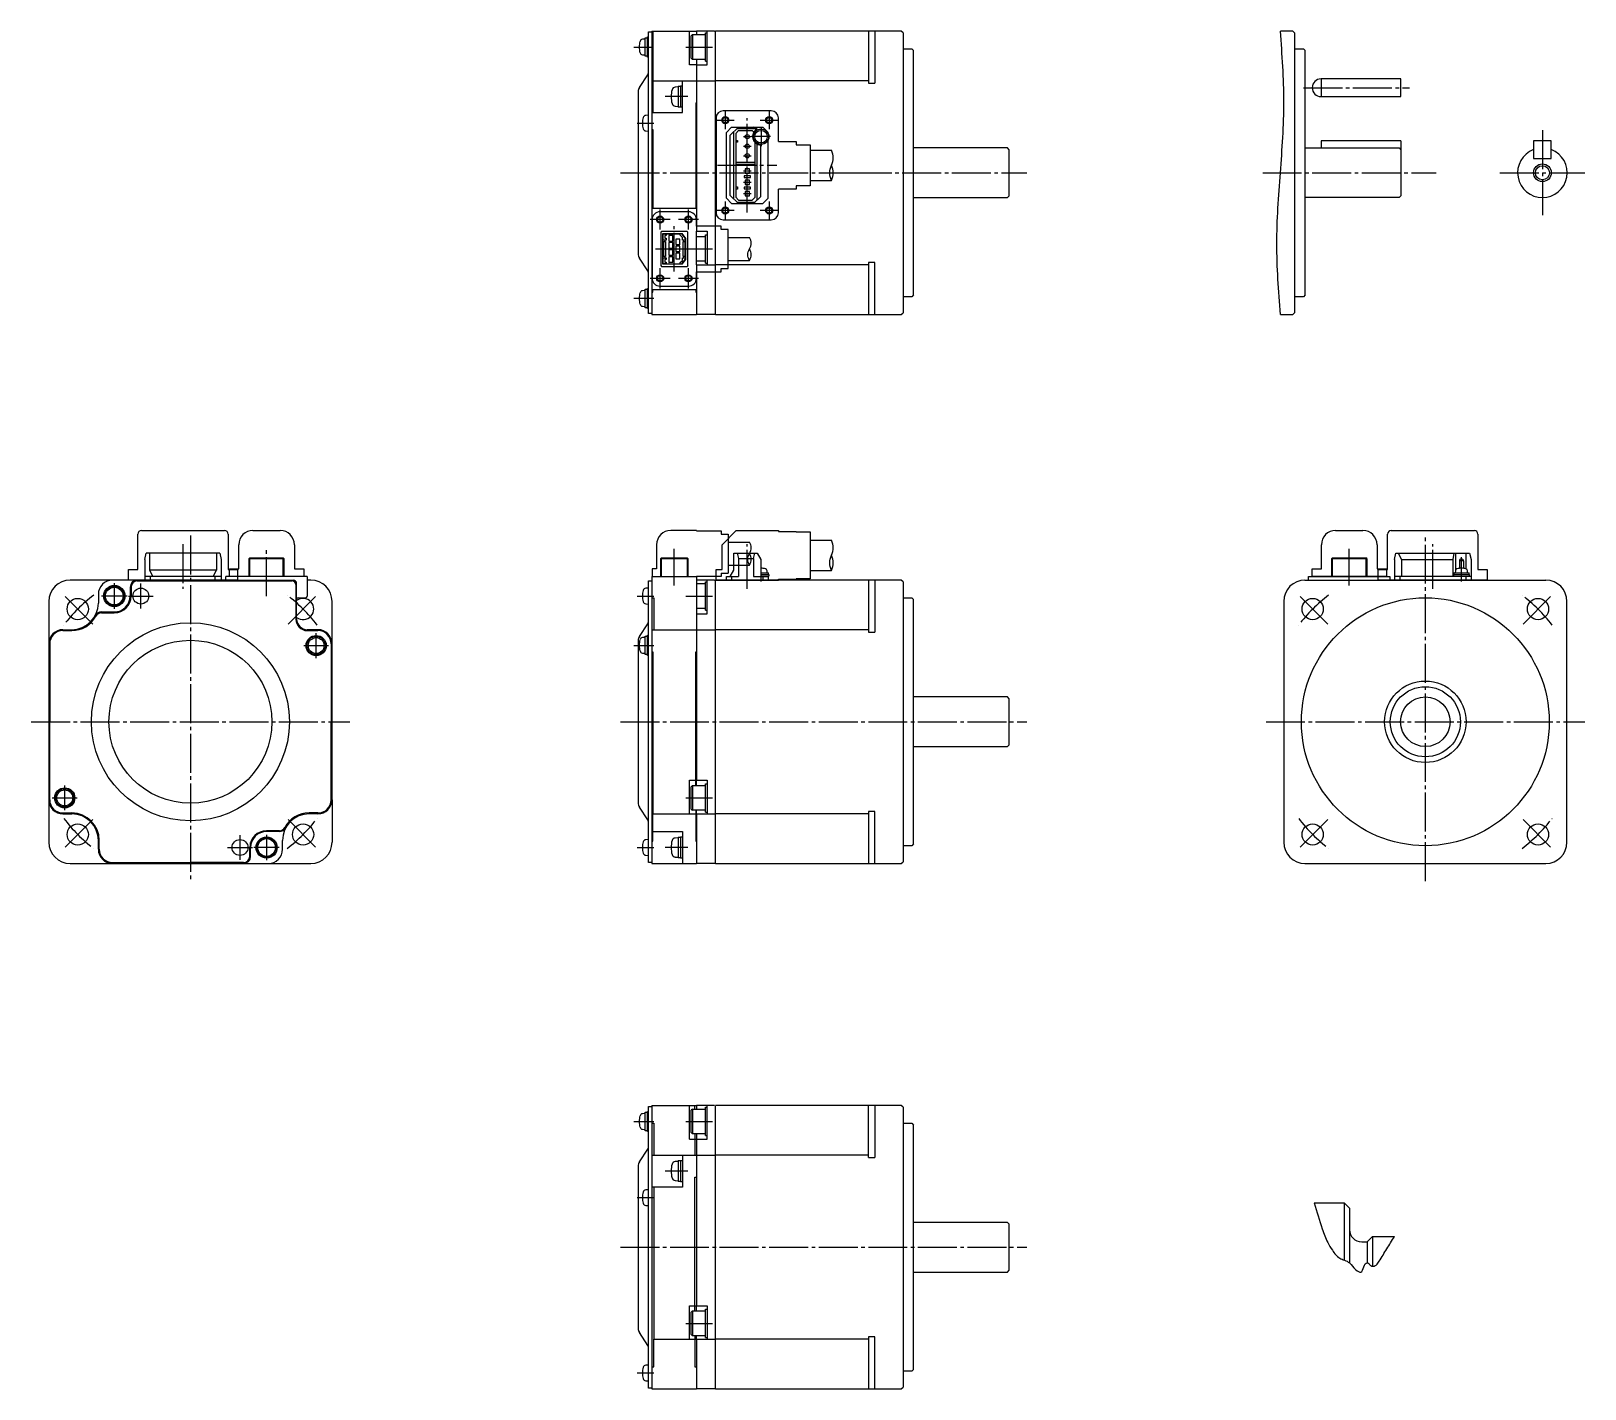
# Model space of a CAD drawing. Header units: millimetres. Extents: x -217 to 222, y -208 to 175.
import ezdxf

# ---------------------------------------------------------------- set-up
doc = ezdxf.new("R2010")
doc.units = ezdxf.units.MM
doc.linetypes.add('DASH_CENTER', pattern=[14, 11, -1, 1, -1])

msp = doc.modelspace()

# ---------------------------------------------------------------- linework, layer by layer
at = {"color": 7, "linetype": 'Continuous'}
for p, q in [((-43.3, 172.75), (-44.08, 172.68)), ((-43.3, 173.1), (-42.7, 173.1)), ((-43.3, 167.9), (-43.3, 173.1)), ((-42.7, 173.35), (-42.4, 173.35)), ((-42.7, 167.65), (-42.7, 173.35)), ((-42.4, 135), (-42.4, 174.75)), ((-42.4, 174.75), (-41.4, 174.75)), ((-41.4, 175), (-28.8, 175)), ((-41.4, 175), (-41.4, 95)), ((-41.2, 175), (-41.2, 161)), ((-30.8, 165.5), (-30.8, 175)), ((-29.95, 174), (-30.3, 173.65)), ((-30.3, 167.35), (-30.3, 173.65)), ((-29.95, 174), (-29.95, 167)), ((-29.95, 174), (-26.3, 174)), ((-23.7, 175), (-28.8, 175)), ((-28.8, 175), (-28.8, 174)), ((-26.3, 174.5), (-25.8, 174.5)), ((-26.3, 166.5), (-26.3, 174.5)), ((-25.8, 165.5), (-25.8, 175)), ((-23.7, 175), (-23.6, 174.9)), ((-23.6, 174.9), (-23.5, 175)), ((-23.6, 174.9), (-23.6, 95.1)), ((29, 175), (-23.5, 175)), ((19.7, 175), (19.7, 160.32)), ((21.5, 175), (21.5, 160.32)), ((29.5, 174.5), (29, 175)), ((29.5, 174.5), (29.5, 95.5)), ((139.56, 175), (136.06, 175)), ((140.06, 174.5), (139.56, 175)), ((140.06, 174.5), (140.06, 95.5)), ((-44.08, 168.32), (-43.3, 168.25)), ((-42.7, 167.9), (-43.3, 167.9)), ((-42.4, 167.65), (-42.7, 167.65)), ((-30.3, 167.35), (-29.95, 167)), ((-26.3, 167), (-29.95, 167)), ((-28.8, 167), (-28.8, 118.5)), ((29.8, 170), (32, 170)), ((32, 170), (32.5, 169.5)), ((32.5, 135), (32.5, 169.5)), ((140.36, 170), (142.56, 170)), ((142.56, 170), (143.06, 169.5)), ((143.06, 135), (143.06, 169.5)), ((-44.93, 159.09), (-42.57, 162.65)), ((-28.8, 165.5), (-30.8, 165.5)), ((-28.8, 165.5), (-25.8, 165.5)), ((-26.3, 166.5), (-25.8, 166.5)), ((-41.2, 161), (-28.8, 161)), ((-41.2, 161), (-41.2, 152)), ((-34, 159.25), (-34.85, 159.18)), ((-34, 159.45), (-33.3, 159.45)), ((-34, 159.45), (-34, 153.55)), ((-33.3, 159.5), (-33.3, 153.5)), ((-33.3, 159.5), (-32.8, 159.5)), ((-32.8, 152), (-32.8, 161)), ((-28.8, 161), (-23.6, 161)), ((19.7, 161), (-23.6, 161)), ((19.7, 160.32), (21.5, 160.32)), ((147.56, 161.5), (147.56, 156.5)), ((170.06, 161.5), (147.56, 161.5)), ((170.06, 156.5), (170.06, 161.5)), ((-45.3, 157.88), (-45.3, 135)), ((-34.85, 153.82), (-34, 153.75)), ((-29, 154.75), (-29, 135)), ((-29, 154.75), (-28.8, 154.75)), ((147.56, 156.5), (170.06, 156.5)), ((-42.4, 151.25), (-43.18, 151.18)), ((-41.4, 152), (-32.8, 152)), ((-33.3, 153.55), (-34, 153.55)), ((-32.8, 153.5), (-33.3, 153.5)), ((-43.18, 146.82), (-42.4, 146.75)), ((-41.4, 147.25), (-41.2, 147.25)), ((-41.2, 147.25), (-41.2, 125)), ((-18.9, 147.9), (-20.4, 146.4)), ((-20.4, 127.8), (-20.4, 146.4)), ((-19.3, 145.6), (-17, 147.9)), ((-19.3, 128.6), (-19.3, 145.6)), ((-18.9, 147.9), (-10.1, 147.9)), ((-18.3, 127.6), (-18.3, 146.6)), ((-16.95, 146.9), (-17.75, 146.1)), ((-17.75, 146.1), (-17.75, 128.1)), ((-17.4, 147.5), (-12.3, 147.5)), ((-16.95, 146.9), (-13.1, 146.9)), ((-13.1, 146.9), (-12.65, 146.45)), ((-11.97, 147.17), (-12.7, 147.9)), ((-11.8, 147.28), (-11.8, 147.9)), ((-8.6, 146.4), (-10.1, 147.9)), ((-8.6, 146.12), (-8.6, 146.4)), ((-17.75, 144.1), (-17.25, 144.1)), ((-17.25, 143.6), (-17.75, 143.6)), ((-17.25, 144.1), (-17.25, 143.6)), ((-12.3, 128.1), (-12.3, 143.51)), ((-11.7, 127.3), (-11.7, 143.07)), ((-10.7, 128.3), (-10.7, 142.8)), ((-8.6, 127.8), (-8.6, 144.28)), ((59, 142), (32.5, 142)), ((59.5, 141.5), (59, 142)), ((59.5, 128.5), (59.5, 141.5)), ((143.06, 142), (169.56, 142)), ((170.06, 144), (147.56, 144)), ((147.56, 144), (147.56, 142)), ((169.56, 142), (170.06, 141.5)), ((170.06, 144), (170.06, 128.5)), ((212.56, 144), (207.56, 144)), ((207.56, 144), (207.56, 139)), ((212.56, 139), (212.56, 144)), ((-17.75, 138), (-12.3, 138)), ((-12.3, 137.3), (-17.75, 137.3)), ((-13.9, 136.1), (-15.1, 136.1)), ((-15.1, 136.1), (-15.1, 134.9)), ((-13.9, 134.9), (-13.9, 136.1)), ((207.56, 139), (212.56, 139)), ((-45.3, 135), (-45.3, 112.12)), ((-42.4, 95.25), (-42.4, 135)), ((-29, 135), (-29, 125)), ((-13.6, 134.1), (-15.4, 134.1)), ((-15.4, 134.1), (-15.4, 133.7)), ((-15.4, 133.7), (-13.6, 133.7)), ((-15.1, 134.9), (-13.9, 134.9)), ((-15.1, 132.9), (-15.1, 131.7)), ((-13.9, 132.9), (-15.1, 132.9)), ((-15.1, 131.7), (-13.9, 131.7)), ((-13.9, 131.7), (-13.9, 132.9)), ((-13.6, 133.7), (-13.6, 134.1)), ((32.5, 100.5), (32.5, 135)), ((143.06, 100.5), (143.06, 135)), ((-18.9, 126.3), (-20.4, 127.8)), ((-17, 126.3), (-19.3, 128.6)), ((-17.75, 131.05), (-17.25, 131.05)), ((-17.25, 130.35), (-17.75, 130.35)), ((-17.75, 128.1), (-16.95, 127.3)), ((-17.25, 131.05), (-17.25, 130.35)), ((-16.95, 127.3), (-13.1, 127.3)), ((-15.4, 130.9), (-15.4, 130.5)), ((-13.6, 130.9), (-15.4, 130.9)), ((-15.4, 130.5), (-13.6, 130.5)), ((-13.9, 129.7), (-15.1, 129.7)), ((-15.1, 129.7), (-15.1, 128.5)), ((-15.1, 128.5), (-13.9, 128.5)), ((-13.9, 128.5), (-13.9, 129.7)), ((-13.6, 130.5), (-13.6, 130.9)), ((-13.1, 127.3), (-12.3, 128.1)), ((-12.7, 126.3), (-10.7, 128.3)), ((-8.6, 127.8), (-10.1, 126.3)), ((32.5, 128), (59, 128)), ((59, 128), (59.5, 128.5)), ((169.56, 128), (143.06, 128)), ((169.56, 128), (170.06, 128.5)), ((-41.4, 125), (-28.8, 125)), ((-18.9, 126.3), (-10.1, 126.3)), ((-17.4, 126.7), (-12.3, 126.7)), ((-28.8, 118.5), (-25.8, 118.5)), ((-28.8, 113.5), (-28.8, 118.5)), ((-25.8, 118.5), (-25.8, 109)), ((-38.92, 118.23), (-38.72, 118.43)), ((-38.92, 118.23), (-38.92, 108.78)), ((-31.47, 118.43), (-38.72, 118.43)), ((-38.35, 109.18), (-38.35, 117.83)), ((-38.35, 117.83), (-32.9, 117.83)), ((-38.15, 114.35), (-38.35, 114.35)), ((-38.25, 116), (-38.25, 117.75)), ((-38.25, 117.75), (-37.4, 117.75)), ((-37.4, 116), (-38.25, 116)), ((-38.15, 115.6), (-38.15, 111.4)), ((-38.15, 115.6), (-37.57, 115.6)), ((-37.8, 116), (-37.8, 115.6)), ((-37.4, 117.25), (-37.75, 117.25)), ((-37.75, 117.25), (-37.75, 116.5)), ((-37.75, 116.5), (-37.4, 116.5)), ((-37.57, 115.6), (-37.57, 111.4)), ((-37.4, 117.75), (-37.4, 117.25)), ((-37.4, 117.75), (-33.4, 117.75)), ((-37.4, 116.5), (-37.4, 116)), ((-36.68, 117.3), (-36.68, 115.7)), ((-36.5, 117.3), (-36.68, 117.3)), ((-36.68, 115.7), (-36.5, 115.7)), ((-36.5, 115.3), (-36.68, 115.3)), ((-36.68, 115.3), (-36.68, 113.7)), ((-36.5, 117.27), (-36.5, 117.3)), ((-35.5, 117.27), (-36.5, 117.27)), ((-36.5, 115.73), (-35.5, 115.73)), ((-36.5, 115.7), (-36.5, 115.73)), ((-36.5, 115.27), (-36.5, 115.3)), ((-35.5, 115.27), (-36.5, 115.27)), ((-35.5, 115.73), (-35.5, 117.27)), ((-35.5, 113.73), (-35.5, 115.27)), ((-33.7, 116.27), (-34.7, 116.27)), ((-34.7, 116.27), (-34.7, 114.73)), ((-34.7, 114.73), (-33.7, 114.73)), ((-34.7, 114.27), (-34.7, 112.73)), ((-33.7, 114.27), (-34.7, 114.27)), ((-33.7, 116.3), (-33.7, 116.27)), ((-33.52, 116.3), (-33.7, 116.3)), ((-33.7, 114.73), (-33.7, 114.7)), ((-33.7, 114.7), (-33.52, 114.7)), ((-33.52, 114.3), (-33.7, 114.3)), ((-33.7, 114.3), (-33.7, 114.27)), ((-33.52, 114.7), (-33.52, 116.3)), ((-33.52, 112.7), (-33.52, 114.3)), ((-33.4, 117.38), (-33.4, 117.75)), ((-32.97, 117.75), (-33.4, 117.75)), ((-32.8, 116.75), (-33.4, 117.38)), ((-31.95, 116.42), (-32.97, 117.75)), ((-31.85, 116.45), (-32.9, 117.83)), ((-32.8, 116), (-32.8, 116.75)), ((-31.95, 116), (-32.8, 116)), ((-32.62, 111.4), (-32.62, 115.6)), ((-32.62, 115.6), (-32.05, 115.6)), ((-32.4, 115.6), (-32.4, 116)), ((-32.05, 111.4), (-32.05, 115.6)), ((-32.05, 114.35), (-31.85, 114.35)), ((-31.95, 116), (-31.95, 116.42)), ((-31.85, 110.55), (-31.85, 116.45)), ((-31.47, 118.43), (-31.27, 118.23)), ((-31.27, 108.78), (-31.27, 118.23)), ((-28.8, 117), (-26.3, 117)), ((-26.3, 109.5), (-26.3, 117.5)), ((-26.3, 117.5), (-25.8, 117.5)), ((-42.57, 107.29), (-44.93, 110.91)), ((-38.35, 112.65), (-38.15, 112.65)), ((-38.25, 109.25), (-38.25, 111)), ((-38.25, 111), (-37.4, 111)), ((-37.57, 111.4), (-38.15, 111.4)), ((-37.8, 111.4), (-37.8, 111)), ((-37.4, 110.5), (-37.75, 110.5)), ((-37.75, 110.5), (-37.75, 109.75)), ((-37.75, 109.75), (-37.4, 109.75)), ((-37.4, 111), (-37.4, 110.5)), ((-37.4, 109.75), (-37.4, 109.25)), ((-36.68, 113.7), (-36.5, 113.7)), ((-36.5, 113.3), (-36.68, 113.3)), ((-36.68, 113.3), (-36.68, 111.7)), ((-36.68, 111.7), (-36.5, 111.7)), ((-36.68, 111.3), (-36.68, 109.7)), ((-36.5, 111.3), (-36.68, 111.3)), ((-36.5, 113.7), (-36.5, 113.73)), ((-36.5, 113.73), (-35.5, 113.73)), ((-36.5, 113.27), (-36.5, 113.3)), ((-35.5, 113.27), (-36.5, 113.27)), ((-36.5, 111.7), (-36.5, 111.73)), ((-36.5, 111.73), (-35.5, 111.73)), ((-36.5, 111.27), (-36.5, 111.3)), ((-35.5, 111.27), (-36.5, 111.27)), ((-36.5, 109.73), (-35.5, 109.73)), ((-36.5, 109.7), (-36.5, 109.73)), ((-35.5, 111.73), (-35.5, 113.27)), ((-35.5, 109.73), (-35.5, 111.27)), ((-34.7, 112.73), (-33.7, 112.73)), ((-34.7, 112.27), (-34.7, 110.73)), ((-33.7, 112.27), (-34.7, 112.27)), ((-34.7, 110.73), (-33.7, 110.73)), ((-33.7, 112.73), (-33.7, 112.7)), ((-33.7, 112.7), (-33.52, 112.7)), ((-33.52, 112.3), (-33.7, 112.3)), ((-33.7, 112.3), (-33.7, 112.27)), ((-33.7, 110.73), (-33.7, 110.7)), ((-33.7, 110.7), (-33.52, 110.7)), ((-33.52, 110.7), (-33.52, 112.3)), ((-33.4, 109.62), (-32.8, 110.25)), ((-32.97, 109.25), (-31.95, 110.58)), ((-32.9, 109.18), (-31.85, 110.55)), ((-32.8, 110.25), (-32.8, 111)), ((-32.8, 111), (-31.95, 111)), ((-32.05, 111.4), (-32.62, 111.4)), ((-32.4, 111), (-32.4, 111.4)), ((-31.85, 112.65), (-32.05, 112.65)), ((-31.95, 110.58), (-31.95, 111)), ((-28.8, 109), (-28.8, 113.5)), ((-26.3, 110), (-28.8, 110)), ((-38.92, 108.78), (-38.72, 108.58)), ((-38.72, 108.58), (-31.47, 108.58)), ((-32.9, 109.18), (-38.35, 109.18)), ((-37.4, 109.25), (-38.25, 109.25)), ((-37.4, 109.25), (-33.4, 109.25)), ((-36.68, 109.7), (-36.5, 109.7)), ((-33.4, 109.25), (-33.4, 109.62)), ((-33.4, 109.25), (-32.97, 109.25)), ((-31.27, 108.78), (-31.47, 108.58)), ((-28.8, 109), (-23.6, 109)), ((-28.8, 109), (-28.8, 95)), ((-26.3, 109.5), (-25.8, 109.5)), ((19.7, 109), (-23.6, 109)), ((21.5, 109.68), (19.7, 109.68)), ((19.7, 109.68), (19.7, 95)), ((21.5, 95), (21.5, 109.68)), ((-43.3, 101.75), (-44.08, 101.68)), ((-43.3, 102.1), (-42.7, 102.1)), ((-43.3, 96.9), (-43.3, 102.1)), ((-42.7, 102.35), (-42.4, 102.35)), ((-42.7, 96.65), (-42.7, 102.35)), ((-41.4, 102), (-28.8, 102)), ((-41.4, 101.25), (-41.2, 101.25)), ((-41.2, 101.25), (-41.2, 102)), ((-29, 102), (-29, 101.25)), ((-29, 101.25), (-28.8, 101.25)), ((-44.08, 97.32), (-43.3, 97.25)), ((-42.7, 96.9), (-43.3, 96.9)), ((-42.4, 96.65), (-42.7, 96.65)), ((32, 100), (29.8, 100)), ((32.5, 100.5), (32, 100)), ((142.56, 100), (140.36, 100)), ((143.06, 100.5), (142.56, 100)), ((-41.4, 95.25), (-42.4, 95.25)), ((-41.4, 95), (-28.8, 95)), ((-23.7, 95), (-28.8, 95)), ((-23.6, 95.1), (-23.7, 95)), ((-23.5, 95), (-23.6, 95.1)), ((-23.5, 95), (29, 95)), ((29, 95), (29.5, 95.5)), ((136.06, 95), (139.56, 95)), ((139.56, 95), (140.06, 95.5)), ((-184.64, 25.8), (-184.24, 27.6)), ((-163.44, 27.6), (-184.24, 27.6)), ((-183.34, 27.6), (-183.34, 22.8)), ((-164.34, 27.6), (-164.34, 22.8)), ((-163.44, 27.6), (-163.04, 25.8)), ((-18.3, 22.8), (-18.3, 27.6)), ((-18.3, 27.6), (-11.7, 27.6)), ((-17.3, 27.6), (-17, 26.1)), ((-12.7, 26.1), (-12.4, 27.6)), ((-11.7, 27.6), (-10.7, 25.8)), ((168.3, 25.8), (168.7, 27.6)), ((168.7, 27.6), (189.5, 27.6)), ((169.3, 27.6), (170.3, 25.8)), ((185.07, 27.6), (184.8, 25.8)), ((185.51, 27.6), (185.51, 22.68)), ((188.45, 27.6), (188.45, 23.17)), ((189.5, 27.6), (189.9, 25.8)), ((-184.64, 25.8), (-184.64, 20)), ((-183.34, 22.8), (-182.34, 21)), ((-164.34, 22.8), (-183.34, 22.8)), ((-165.34, 21), (-164.34, 22.8)), ((-163.04, 25.8), (-163.04, 20)), ((-154.97, 26.3), (-155.17, 26.1)), ((-155.17, 26.1), (-145.32, 26.1)), ((-155.17, 21), (-155.17, 26.1)), ((-154.97, 26.3), (-145.52, 26.3)), ((-154.97, 21), (-154.97, 26.3)), ((-145.32, 26.1), (-145.52, 26.3)), ((-145.52, 21), (-145.52, 26.3)), ((-145.32, 26.1), (-145.32, 21)), ((-38.92, 26.1), (-38.72, 26.3)), ((-38.92, 21), (-38.92, 26.1)), ((-38.92, 26.1), (-31.27, 26.1)), ((-38.72, 26.3), (-31.47, 26.3)), ((-38.72, 21), (-38.72, 26.3)), ((-31.47, 26.3), (-31.27, 26.1)), ((-31.47, 26.3), (-31.47, 21)), ((-31.27, 26.1), (-31.27, 21)), ((-19.3, 21), (-18.3, 22.8)), ((-17, 26.1), (-17, 21)), ((-17, 26.1), (-12.7, 26.1)), ((-12.7, 26.1), (-12.7, 21)), ((-10.7, 25.8), (-10.7, 21)), ((-10.7, 22.05), (-8.45, 22.05)), ((-8.85, 22.05), (-8.9, 22.64)), ((-8.45, 21.6), (-8.45, 22.05)), ((150.78, 26.3), (150.58, 26.1)), ((150.58, 26.1), (160.43, 26.1)), ((150.58, 21), (150.58, 26.1)), ((150.78, 21), (150.78, 26.3)), ((150.78, 26.3), (160.23, 26.3)), ((160.23, 26.3), (160.23, 21)), ((160.43, 26.1), (160.23, 26.3)), ((160.43, 26.1), (160.43, 21)), ((168.3, 25.8), (168.3, 20)), ((170.3, 25.8), (184.8, 25.8)), ((170.3, 25.8), (170.3, 21)), ((184.8, 25.8), (184.8, 21)), ((185.05, 22.05), (187.2, 22.05)), ((185.05, 22.05), (185.05, 21.6)), ((185.5, 22.64), (185.45, 22.05)), ((187.8, 25.4), (186.6, 25.4)), ((186.6, 25.4), (186.6, 23.31)), ((187.2, 22.05), (189.35, 22.05)), ((187.8, 25.4), (187.8, 23.31)), ((188.95, 22.05), (188.9, 22.64)), ((189.35, 21.6), (189.35, 22.05)), ((189.9, 25.8), (189.9, 20)), ((-193.74, 20), (-205.74, 20)), ((-161.74, 20), (-193.74, 20)), ((-188.74, 18), (-188.74, 14.25)), ((-188.49, 18), (-188.49, 15.5)), ((-186.74, 19.75), (-171.74, 19.75)), ((-163.04, 21), (-184.64, 21)), ((-183.14, 21), (-183.14, 20)), ((-171.74, 19.75), (-142.99, 19.75)), ((-164.74, 20), (-164.74, 21)), ((-161.74, 20), (-161.74, 21)), ((-138.74, 21), (-161.74, 21)), ((-161.74, 20), (-142.74, 20)), ((-141.99, 18.75), (-141.99, 9)), ((-141.74, 14.5), (-141.74, 19)), ((-138.74, 21), (-138.74, 15.5)), ((-137.74, 20), (-138.74, 20)), ((-42.4, 17.75), (-43.18, 17.68)), ((-42.4, 19.75), (-41.4, 19.75)), ((-42.4, -20), (-42.4, 19.75)), ((-41.4, 21), (-28.8, 21)), ((-41.4, 21), (-41.4, -60)), ((-28.8, 21), (-28.8, -36.5)), ((-23.7, 20), (-28.8, 20)), ((-28.8, 19), (-26.3, 19)), ((-26.3, 11.5), (-26.3, 19.5)), ((-26.3, 19.5), (-25.8, 19.5)), ((-25.8, 10.5), (-25.8, 20)), ((-23.7, 20), (-23.6, 19.9)), ((-23.6, 19.9), (-23.5, 20)), ((-23.6, 19.9), (-23.6, -59.9)), ((29, 20), (-23.5, 20)), ((-20.4, 20), (-20.4, 21)), ((-20.4, 21), (-17, 21)), ((-18.9, 21), (-18.9, 20)), ((-12.7, 21), (-8.6, 21)), ((-10.7, 21.6), (-8.4, 21.6)), ((-10.7, 21.1), (-8.4, 21.1)), ((-10.1, 21), (-10.1, 20)), ((-9.05, 21.1), (-9.05, 21)), ((-8.6, 21), (-8.6, 20)), ((-8.4, 21.6), (-8.4, 21.1)), ((19.7, 20), (19.7, 5.32)), ((21.5, 20), (21.5, 5.32)), ((29.5, 19.5), (29, 20)), ((29.5, 19.5), (29.5, -59.5)), ((143, 20), (211, 20)), ((144, 21), (167, 21)), ((144, 20), (144, 21)), ((167, 21), (167, 20)), ((189.9, 21), (168.3, 21)), ((169.8, 21), (169.8, 20)), ((185, 21.6), (187.2, 21.6)), ((185, 21.1), (185, 21.6)), ((185, 21.1), (187.2, 21.1)), ((185.65, 21), (185.65, 21.1)), ((187.2, 21.6), (189.4, 21.6)), ((187.2, 21.1), (189.4, 21.1)), ((188.4, 21), (188.4, 20)), ((188.75, 21.1), (188.75, 21)), ((189.4, 21.6), (189.4, 21.1)), ((-211.74, 14), (-211.74, 2)), ((-197.74, 16), (-197.74, 13.5)), ((-141.74, 9), (-141.74, 14.5)), ((-141.24, 15), (-139.24, 15)), ((-131.74, 2), (-131.74, 14)), ((-43.18, 13.32), (-42.4, 13.25)), ((-41.4, 15), (-40.9, 15)), ((-40.9, 15), (-40.9, 6)), ((29.8, 15), (32, 15)), ((32, 15), (32.5, 14.5)), ((32.5, -20), (32.5, 14.5)), ((137.08, 15), (137, 15)), ((137, 14), (137, -54)), ((217, -54), (217, 14)), ((-196.87, 11), (-193.24, 11)), ((-196.87, 10.75), (-193.24, 10.75)), ((-26.3, 12), (-28.8, 12)), ((-28.8, 10.5), (-25.8, 10.5)), ((-26.3, 11.5), (-25.8, 11.5)), ((-207.74, 6), (-205.24, 6)), ((-207.74, 5.75), (-205.24, 5.75)), ((-135.74, 6), (-138.74, 6)), ((-138.74, 5.75), (-135.74, 5.75)), ((-44.93, 4.09), (-42.57, 7.65)), ((-42.7, -1.27), (-42.7, 4.43)), ((-42.7, 4.43), (-42.4, 4.43)), ((-41.4, 6), (-28.8, 6)), ((-28.8, 6), (-23.6, 6)), ((19.7, 6), (-23.6, 6)), ((19.7, 5.32), (21.5, 5.32)), ((-211.74, 2), (-211.74, -42)), ((-211.74, 1.32), (-211.74, -54)), ((-211.49, 2), (-211.49, -20)), ((-131.99, 2), (-131.99, -20)), ((-131.74, -42), (-131.74, 2)), ((-45.3, 2.88), (-45.3, -20)), ((-43.3, 3.83), (-44.08, 3.77)), ((-43.3, -1.02), (-43.3, 4.18)), ((-43.3, 4.18), (-42.7, 4.18)), ((-44.08, -0.6), (-43.3, -0.67)), ((-42.7, -1.02), (-43.3, -1.02)), ((-42.4, -1.27), (-42.7, -1.27)), ((-41.4, -0.25), (-41.2, -0.25)), ((-41.2, -0.25), (-41.2, -46)), ((-29, -38), (-29, -0.25)), ((-29, -0.25), (-28.8, -0.25)), ((59, -13), (32.5, -13)), ((59.5, -13.5), (59, -13)), ((59.5, -26.5), (59.5, -13.5)), ((-211.49, -42), (-211.49, -20)), ((-131.99, -42), (-131.99, -20)), ((-45.3, -20), (-45.3, -42.88)), ((-42.4, -59.75), (-42.4, -20)), ((32.5, -54.5), (32.5, -20)), ((32.5, -27), (59, -27)), ((59, -27), (59.5, -26.5)), ((-30.8, -36.5), (-28.8, -36.5)), ((-30.8, -46), (-30.8, -36.5)), ((-29.95, -38), (-30.3, -38.35)), ((-30.3, -44.65), (-30.3, -38.35)), ((-29.95, -38), (-29.95, -45)), ((-29.95, -38), (-26.3, -38)), ((-28.8, -38), (-28.8, -36.5)), ((-28.8, -36.5), (-25.8, -36.5)), ((-26.3, -37.5), (-25.8, -37.5)), ((-26.3, -45.5), (-26.3, -37.5)), ((-25.8, -36.5), (-25.8, -46)), ((-131.74, -42), (-131.74, -54)), ((-207.74, -45.75), (-205.24, -45.75)), ((-207.74, -46), (-205.24, -46)), ((-135.74, -45.75), (-138.24, -45.75)), ((-135.74, -46), (-138.24, -46)), ((-42.57, -47.71), (-44.93, -44.09)), ((-41.2, -46), (-28.8, -46)), ((-41.2, -53.75), (-41.2, -46)), ((-30.3, -44.65), (-29.95, -45)), ((-26.3, -45), (-29.95, -45)), ((-29, -45), (-29, -53.75)), ((-28.8, -46), (-28.8, -45)), ((-28.8, -46), (-28.8, -60)), ((-28.8, -46), (-23.6, -46)), ((-26.3, -45.5), (-25.8, -45.5)), ((19.7, -46), (-23.6, -46)), ((19.7, -45.32), (19.7, -60)), ((21.5, -45.32), (19.7, -45.32)), ((21.5, -60), (21.5, -45.32)), ((-146.61, -50.75), (-150.24, -50.75)), ((-146.61, -51), (-150.24, -51)), ((-41.2, -51), (-32.8, -51)), ((-34, -52.55), (-34, -58.45)), ((-34, -52.55), (-33.3, -52.55)), ((-33.3, -52.5), (-32.8, -52.5)), ((-33.3, -52.5), (-33.3, -58.5)), ((-32.8, -51), (-32.8, -60)), ((-197.74, -56), (-197.74, -53.5)), ((-197.49, -56), (-197.49, -53.5)), ((-154.99, -58), (-154.99, -55.5)), ((-154.74, -58), (-154.74, -54.25)), ((-145.74, -56), (-145.74, -53.5)), ((-42.4, -53.25), (-43.18, -53.32)), ((-41.4, -53.75), (-41.2, -53.75)), ((-34, -52.75), (-34.85, -52.82)), ((-29, -53.75), (-28.8, -53.75)), ((32, -55), (29.8, -55)), ((32.5, -54.5), (32, -55)), ((-205.74, -60), (-137.74, -60)), ((-193.74, -59.75), (-171.74, -59.75)), ((-193.74, -60), (-149.74, -60)), ((-156.74, -59.75), (-171.74, -59.75)), ((-43.18, -57.68), (-42.4, -57.75)), ((-41.4, -59.75), (-42.4, -59.75)), ((-41.4, -60), (-28.8, -60)), ((-34.85, -58.18), (-34, -58.25)), ((-33.3, -58.45), (-34, -58.45)), ((-32.8, -58.5), (-33.3, -58.5)), ((-23.7, -60), (-28.8, -60)), ((-23.6, -59.9), (-23.7, -60)), ((-23.5, -60), (-23.6, -59.9)), ((-23.5, -60), (29, -60)), ((29, -60), (29.5, -59.5)), ((143, -60), (211, -60)), ((-43.3, -130.6), (-44.08, -130.67)), ((-43.3, -135.45), (-43.3, -130.25)), ((-43.3, -130.25), (-42.7, -130.25)), ((-42.7, -135.7), (-42.7, -130)), ((-42.7, -130), (-42.4, -130)), ((-42.4, -128.6), (-41.4, -128.6)), ((-42.4, -168.35), (-42.4, -128.6)), ((-41.4, -128.35), (-28.8, -128.35)), ((-41.4, -128.35), (-41.4, -208.35)), ((-30.8, -137.85), (-30.8, -128.35)), ((-29.95, -129.35), (-30.3, -129.7)), ((-30.3, -136), (-30.3, -129.7)), ((-29.95, -129.35), (-29.95, -136.35)), ((-29.95, -129.35), (-26.3, -129.35)), ((-29.3, -129.35), (-29.3, -128.35)), ((-23.7, -128.35), (-28.8, -128.35)), ((-28.8, -128.35), (-28.8, -129.35)), ((-26.3, -136.85), (-26.3, -128.85)), ((-26.3, -128.85), (-25.8, -128.85)), ((-25.8, -137.85), (-25.8, -128.35)), ((-23.6, -128.45), (-23.6, -208.25)), ((29, -128.35), (-23.5, -128.35)), ((19.7, -143.03), (19.7, -128.35)), ((21.5, -128.35), (21.5, -143.03)), ((29.5, -128.85), (29, -128.35)), ((29.5, -128.85), (29.5, -207.85)), ((-44.08, -135.03), (-43.3, -135.1)), ((-42.7, -135.45), (-43.3, -135.45)), ((-42.4, -135.7), (-42.7, -135.7)), ((-41.4, -133.35), (-40.9, -133.35)), ((-40.9, -133.35), (-40.9, -142.35)), ((-30.3, -136), (-29.95, -136.35)), ((29.8, -133.35), (32, -133.35)), ((32, -133.35), (32.5, -133.85)), ((32.5, -168.35), (32.5, -133.85)), ((-30.8, -137.85), (-25.8, -137.85)), ((-26.3, -136.35), (-29.95, -136.35)), ((-29.3, -136.35), (-29.3, -142.35)), ((-28.8, -136.35), (-28.8, -184.85)), ((-26.3, -136.85), (-25.8, -136.85)), ((-44.93, -144.26), (-42.57, -140.7)), ((-41.4, -142.35), (-28.8, -142.35)), ((-34, -144.1), (-34.85, -144.18)), ((-34, -143.9), (-33.3, -143.9)), ((-34, -143.9), (-34, -149.8)), ((-33.3, -143.85), (-33.3, -149.85)), ((-33.3, -143.85), (-32.8, -143.85)), ((-32.8, -142.35), (-32.8, -151.35)), ((-28.8, -142.35), (-23.6, -142.35)), ((19.7, -142.35), (-23.6, -142.35)), ((19.7, -143.03), (21.5, -143.03)), ((-45.3, -145.48), (-45.3, -168.35)), ((-29.3, -186.35), (-29.3, -148.6)), ((-29.3, -148.6), (-28.8, -148.6)), ((-42.4, -152.1), (-43.18, -152.17)), ((-32.8, -151.35), (-41.4, -151.35)), ((-40.9, -151.35), (-40.9, -194.35)), ((-34.85, -149.53), (-34, -149.6)), ((-33.3, -149.8), (-34, -149.8)), ((-32.8, -149.85), (-33.3, -149.85)), ((-43.18, -156.53), (-42.4, -156.6)), ((145.56, -155.85), (154.06, -155.85)), ((154.06, -155.85), (154.06, -171.95)), ((154.06, -155.85), (155.56, -157.35)), ((155.56, -157.35), (155.56, -172.75)), ((59, -161.35), (32.5, -161.35)), ((59.5, -161.85), (59, -161.35)), ((59.5, -174.85), (59.5, -161.85)), ((160.56, -166.85), (162.06, -165.35)), ((162.06, -165.35), (168.31, -165.35)), ((162.06, -165.35), (162.06, -173.73)), ((-45.3, -168.35), (-45.3, -191.23)), ((-42.4, -208.1), (-42.4, -168.35)), ((32.5, -202.85), (32.5, -168.35)), ((159.06, -166.85), (160.56, -166.85)), ((160.56, -166.85), (160.56, -172.75)), ((32.5, -175.35), (59, -175.35)), ((59, -175.35), (59.5, -174.85)), ((-30.8, -184.85), (-28.8, -184.85)), ((-30.8, -194.35), (-30.8, -184.85)), ((-29.95, -186.35), (-30.3, -186.7)), ((-30.3, -193), (-30.3, -186.7)), ((-29.95, -186.35), (-29.95, -193.35)), ((-29.95, -186.35), (-26.3, -186.35)), ((-28.8, -186.35), (-28.8, -184.85)), ((-28.8, -184.85), (-25.8, -184.85)), ((-26.3, -185.85), (-25.8, -185.85)), ((-26.3, -193.85), (-26.3, -185.85)), ((-25.8, -184.85), (-25.8, -194.35)), ((-42.57, -196.06), (-44.93, -192.45)), ((-30.3, -193), (-29.95, -193.35)), ((-40.9, -194.35), (-28.8, -194.35)), ((-40.9, -202.1), (-40.9, -194.35)), ((-26.3, -193.35), (-29.95, -193.35)), ((-29.3, -193.35), (-29.3, -202.1)), ((-28.8, -194.35), (-28.8, -193.35)), ((-28.8, -194.35), (-28.8, -208.35)), ((-28.8, -194.35), (-23.6, -194.35)), ((-26.3, -193.85), (-25.8, -193.85)), ((19.7, -194.35), (-23.6, -194.35)), ((19.7, -193.67), (19.7, -208.35)), ((21.5, -193.67), (19.7, -193.67)), ((21.5, -208.35), (21.5, -193.67)), ((-42.4, -201.6), (-43.18, -201.67)), ((-43.18, -206.03), (-42.4, -206.1)), ((-41.4, -202.1), (-40.9, -202.1)), ((-29.3, -202.1), (-28.8, -202.1)), ((32, -203.35), (29.8, -203.35)), ((32.5, -202.85), (32, -203.35)), ((-41.4, -208.1), (-42.4, -208.1)), ((-41.4, -208.35), (-28.8, -208.35)), ((-23.7, -208.35), (-28.8, -208.35)), ((-23.6, -208.25), (-23.7, -208.35)), ((-23.5, -208.35), (-23.6, -208.25)), ((-23.5, -208.35), (29, -208.35)), ((29, -208.35), (29.5, -207.85))]:
    msp.add_line(p, q, dxfattribs=at)
at = {"color": 1, "linetype": 'DASH_CENTER'}
for p, q in [((-46.5, 170.5), (-41.2, 170.5)), ((-31.8, 170.5), (-24.3, 170.5)), ((142.56, 159), (172.56, 159)), ((-31.3, 156.5), (-37.68, 156.5)), ((-23.2, 149.85), (-18.2, 149.85)), ((-20.7, 152.35), (-20.7, 147.35)), ((-14.5, 123.8), (-14.5, 150.4)), ((-10.8, 149.85), (-5.8, 149.85)), ((-8.3, 152.35), (-8.3, 147.35)), ((-45.6, 149), (-40.9, 149)), ((-15.6, 145.2), (-13.4, 145.2)), ((-7.95, 145.2), (-13.25, 145.2)), ((-10.6, 147.85), (-10.6, 142.55)), ((210.06, 147), (210.06, 123)), ((-15.6, 142.5), (-13.4, 142.5)), ((-22.9, 137.1), (-6.1, 137.1)), ((-15.6, 139.8), (-13.4, 139.8)), ((-50.3, 135), (15.3, 135)), ((-15.6, 135.5), (-13.4, 135.5)), ((-15.6, 132.3), (-13.4, 132.3)), ((15.3, 135), (64.5, 135)), ((131.06, 135), (180.06, 135)), ((198.06, 135), (222.06, 135)), ((-15.6, 129.1), (-13.4, 129.1)), ((-39.1, 118.95), (-39.1, 124.65)), ((-31.1, 118.95), (-31.1, 124.65)), ((-18.2, 124.35), (-23.2, 124.35)), ((-20.7, 126.85), (-20.7, 121.85)), ((-5.8, 124.35), (-10.8, 124.35)), ((-8.3, 126.85), (-8.3, 121.85)), ((-36.25, 121.8), (-41.95, 121.8)), ((-35.1, 107.08), (-35.1, 119.93)), ((-28.25, 121.8), (-33.95, 121.8)), ((-40.42, 113.5), (-29.77, 113.5)), ((-31.8, 113.5), (-24.3, 113.5)), ((-39.1, 102.35), (-39.1, 108.05)), ((-31.1, 102.35), (-31.1, 108.05)), ((-41.95, 105.2), (-36.25, 105.2)), ((-33.95, 105.2), (-28.25, 105.2)), ((-40.9, 99.5), (-46.5, 99.5)), ((-171.74, 32.6), (-171.74, -65)), ((177, -65), (177, 32.6)), ((-173.84, 30.1), (-173.84, 17.5)), ((-150.24, 15.45), (-150.24, 28.8)), ((-35.1, 18.5), (-35.1, 28.8)), ((-14.5, 17.5), (-14.5, 30.1)), ((155.5, 18.5), (155.5, 28.8)), ((179.1, 17.5), (179.1, 30.1)), ((187.2, 19.6), (187.2, 26.5)), ((-10.6, 19.6), (-10.6, 24.85)), ((-193.24, 19.1), (-193.24, 11.9)), ((-185.74, 12), (-185.74, 19)), ((-199.32, 7.58), (-207.8, 16.06)), ((-189.64, 15.5), (-196.84, 15.5)), ((-189.24, 15.5), (-182.24, 15.5)), ((-144.16, 7.58), (-135.68, 16.06)), ((-45.6, 15.5), (-40.9, 15.5)), ((-31.8, 15.5), (-24.3, 15.5)), ((149.42, 7.58), (140.94, 16.06)), ((204.58, 7.58), (213.06, 16.06)), ((-136.24, -2), (-136.24, 5)), ((-139.74, 1.5), (-132.74, 1.5)), ((-46.5, 1.58), (-40.9, 1.58)), ((-216.74, -20), (-126.74, -20)), ((-50.3, -20), (64.5, -20)), ((132, -20), (222, -20)), ((-207.24, -45), (-207.24, -38)), ((-210.74, -41.5), (-203.74, -41.5)), ((-31.8, -41.5), (-24.3, -41.5)), ((-199.32, -47.58), (-207.8, -56.06)), ((-144.16, -47.58), (-135.68, -56.06)), ((149.42, -47.58), (140.94, -56.06)), ((204.58, -47.58), (213.06, -56.06)), ((-157.74, -59), (-157.74, -52)), ((-150.24, -51.9), (-150.24, -59.1)), ((-161.24, -55.5), (-154.24, -55.5)), ((-146.64, -55.5), (-153.84, -55.5)), ((-45.6, -55.5), (-40.9, -55.5)), ((-31.3, -55.5), (-37.68, -55.5)), ((-46.5, -132.85), (-40.9, -132.85)), ((-31.8, -132.85), (-24.3, -132.85)), ((-31.3, -146.85), (-37.68, -146.85)), ((-45.6, -154.35), (-40.9, -154.35)), ((-50.3, -168.35), (64.5, -168.35)), ((-31.8, -189.85), (-24.3, -189.85)), ((-45.6, -203.85), (-40.9, -203.85))]:
    msp.add_line(p, q, dxfattribs=at)
at = {"color": 4, "linetype": 'Continuous'}
for p, q in [((-23.3, 150.5), (-23.3, 123.7)), ((-7.7, 152.5), (-21.3, 152.5)), ((-5.7, 143.8), (-5.7, 150.5)), ((-5.7, 143.8), (-0.7, 143.8)), ((-0.7, 143.8), (-0.7, 142.85)), ((-0.7, 142.85), (3.3, 142.85)), ((3.3, 142.85), (3.3, 131.35)), ((3.3, 141.35), (9.3, 141.35)), ((3.3, 132.85), (9.3, 132.85)), ((-5.7, 123.7), (-5.7, 130.4)), ((-0.7, 130.4), (-5.7, 130.4)), ((3.3, 131.35), (-0.7, 131.35)), ((-0.7, 131.35), (-0.7, 130.4)), ((-31.05, 124), (-39.15, 124)), ((-41.35, 121.8), (-41.35, 105.2)), ((-28.85, 119.95), (-28.85, 121.8)), ((-21.85, 119.95), (-28.85, 119.95)), ((-21.85, 119), (-21.85, 119.95)), ((-19.85, 119), (-21.85, 119)), ((-21.3, 121.7), (-7.7, 121.7)), ((-19.85, 108), (-19.85, 119)), ((-19.85, 116.75), (-13.85, 116.75)), ((-19.85, 110.25), (-13.85, 110.25)), ((-28.85, 105.2), (-28.85, 107.05)), ((-28.85, 107.05), (-21.85, 107.05)), ((-21.85, 107.05), (-21.85, 108)), ((-21.85, 108), (-19.85, 108)), ((-39.15, 103), (-31.05, 103)), ((-186.59, 23), (-186.59, 33)), ((-185.59, 34), (-162.09, 34)), ((-161.09, 33), (-161.09, 23)), ((-154.09, 34), (-146.39, 34)), ((-28.85, 34), (-36.1, 34)), ((-28.85, 34), (-28.85, 33.95)), ((-28.85, 33.95), (-21.85, 33.95)), ((-21.85, 33.95), (-21.85, 33)), ((-21.85, 33), (-19.85, 33)), ((-21.6, 30), (-17.6, 34)), ((-19.85, 33), (-19.85, 22)), ((-19.85, 30.75), (-13.85, 30.75)), ((-17.6, 34), (-5.7, 34)), ((-5.7, 34), (-5.7, 33.7)), ((-5.7, 33.7), (-0.7, 33.7)), ((-0.7, 33.7), (-0.7, 33.64)), ((-0.7, 33.64), (3.3, 33.64)), ((3.3, 33.64), (3.3, 20.36)), ((3.3, 31.25), (9.3, 31.25)), ((151.65, 34), (159.35, 34)), ((166.35, 23), (166.35, 33)), ((167.35, 34), (190.85, 34)), ((191.85, 33), (191.85, 23)), ((-158.09, 23.2), (-158.09, 30)), ((-142.39, 30), (-142.39, 23.2)), ((-40.1, 30), (-40.1, 23.2)), ((-21.6, 23), (-21.6, 30)), ((147.65, 23.2), (147.65, 30)), ((163.35, 30), (163.35, 23.2)), ((-189.24, 23), (-186.59, 23)), ((-189.24, 20), (-189.24, 23)), ((-161.09, 23), (-158.44, 23)), ((-160.74, 21), (-160.74, 23.2)), ((-160.74, 23.2), (-158.09, 23.2)), ((-158.44, 23), (-158.44, 20)), ((-142.39, 23.2), (-139.74, 23.2)), ((-139.74, 23.2), (-139.74, 21)), ((-41.35, 23.2), (-41.35, 21)), ((-40.1, 23.2), (-41.35, 23.2)), ((-23.3, 23), (-21.6, 23)), ((-23.3, 20), (-23.3, 23)), ((-21.85, 22), (-21.85, 21.05)), ((-21.85, 22), (-19.85, 22)), ((-19.85, 24.25), (-13.85, 24.25)), ((3.3, 22.75), (9.3, 22.75)), ((145, 23.2), (147.65, 23.2)), ((145, 21), (145, 23.2)), ((163.35, 23.2), (166, 23.2)), ((163.7, 20), (163.7, 23)), ((163.7, 23), (166.35, 23)), ((166, 23.2), (166, 21)), ((191.85, 23), (194.5, 23)), ((194.5, 23), (194.5, 20)), ((-158.44, 20), (-189.24, 20)), ((-139.74, 21), (-160.74, 21)), ((-41.35, 21), (-28.85, 21)), ((-28.85, 21.05), (-28.85, 21)), ((-21.85, 21.05), (-28.85, 21.05)), ((-23.3, 20), (-5.7, 20)), ((-5.7, 20.3), (-0.7, 20.3)), ((-5.7, 20), (-5.7, 20.3)), ((-0.7, 20.36), (-0.7, 20.3)), ((3.3, 20.36), (-0.7, 20.36)), ((166, 21), (145, 21)), ((194.5, 20), (163.7, 20))]:
    msp.add_line(p, q, dxfattribs=at)
at = {"color": 2, "linetype": 'Continuous'}
for centre, radius in [((-20.7, 149.85), 1), ((-8.3, 149.85), 1), ((210.06, 135), 2.5), ((-20.7, 124.35), 1), ((-8.3, 124.35), 1), ((-39.1, 121.8), 1), ((-31.1, 121.8), 1), ((-39.1, 105.2), 1), ((-31.1, 105.2), 1)]:
    msp.add_circle(centre, radius, dxfattribs=at)
at = {"color": 7, "linetype": 'Continuous'}
for centre, radius in [((-20.7, 149.85), 0.75), ((-8.3, 149.85), 0.75), ((-14.5, 145.2), 0.6), ((-10.6, 145.2), 2.2), ((-10.6, 145.2), 2.15), ((-10.6, 145.2), 1.75), ((-14.5, 142.5), 0.6), ((-14.5, 139.8), 0.6), ((210.06, 135), 2), ((-20.7, 124.35), 0.75), ((-8.3, 124.35), 0.75), ((-39.1, 121.8), 0.8), ((-31.1, 121.8), 0.8), ((-39.1, 105.2), 0.8), ((-31.1, 105.2), 0.8), ((-193.24, 15.5), 3), ((-193.24, 15.5), 2.75), ((-193.24, 15.5), 2.5), ((-185.74, 15.5), 2.25), ((-203.56, 11.82), 3), ((177, -20), 35), ((145.18, 11.82), 3), ((208.82, 11.82), 3), ((-171.74, -20), 27.96), ((-171.74, -20), 23), ((-136.24, 1.5), 2.85), ((-136.24, 1.5), 2.6), ((-136.24, 1.5), 2.25), ((177, -20), 11.5), ((177, -20), 9.9), ((-207.24, -41.5), 2.85), ((-207.24, -41.5), 2.6), ((-207.24, -41.5), 2.25), ((-203.56, -51.82), 3), ((-150.24, -55.5), 3), ((-139.92, -51.82), 3), ((145.18, -51.82), 3), ((208.82, -51.82), 3), ((-157.74, -55.5), 2.25), ((-150.24, -55.5), 2.75), ((-150.24, -55.5), 2.5)]:
    msp.add_circle(centre, radius, dxfattribs=at)
msp.add_circle((177, -20), 7)
for centre, radius, start, end in [((-39, 170.5), 6, 164.5573, 180), ((-44.01, 171.89), 0.8, 95, 164.5573), ((-39, 170.5), 6, 180, 195.4427), ((-44.01, 169.12), 0.8, 195.4427, 265), ((29.8, 170.3), 0.3, 180, 270), ((140.36, 170.3), 0.3, 180, 270), ((-43.4, 163.2), 1, 326.3649, 0), ((-43.1, 157.88), 2.2, 146.3649, 180), ((-29, 156.5), 7, 163.743, 180), ((-34.76, 158.18), 1, 95, 163.743), ((147.56, 159), 2.5, 90, 180), ((147.56, 159), 2.5, 180, 270), ((-29, 156.5), 7, 180, 196.257), ((-34.76, 154.82), 1, 196.257, 265), ((-38.1, 149), 6, 164.5573, 180), ((-43.11, 150.39), 0.8, 95, 164.5573), ((-38.1, 149), 6, 180, 195.4427), ((-43.11, 147.62), 0.8, 195.4427, 265), ((-10.6, 145.2), 2.4, 120, 267.612), ((210.06, 135), 7, 110.9248, 270), ((210.06, 135), 7, 270, 69.0752), ((-43.1, 112.12), 2.2, 180, 213.6351), ((-43.4, 106.74), 1, 0, 33.6351), ((-39, 99.5), 6, 164.5573, 180), ((-44.01, 100.89), 0.8, 95, 164.5573), ((-39, 99.5), 6, 180, 195.4427), ((-44.01, 98.12), 0.8, 195.4427, 265), ((29.8, 99.7), 0.3, 90, 180), ((140.36, 99.7), 0.3, 90, 180), ((-10.6, 18.85), 4.5, 90, 91.2733), ((-10.6, 18.85), 4.5, 73.6123, 90), ((-9.5, 22.59), 0.6, 5, 73.6123), ((186.1, 22.59), 0.6, 106.3877, 175), ((187.2, 18.85), 4.5, 90, 106.3877), ((187.2, 25.4), 0.6, 0.0018, 179.9982), ((187.2, 18.85), 4.5, 73.6123, 90), ((188.3, 22.59), 0.6, 5, 73.6123), ((-205.74, 14), 6, 90, 180), ((-193.74, 16), 4, 90, 180), ((-186.74, 18), 2, 90, 180), ((-186.74, 18), 1.75, 90, 180), ((-184.49, 19.5), 0.5, 30, 90), ((-142.99, 18.75), 1, 0, 90), ((-142.74, 19), 1, 0, 90), ((-137.74, 14), 6, 0, 90), ((-43.11, 16.89), 0.8, 95, 164.5573), ((143, 14), 6, 90, 180), ((211, 14), 6, 0, 90), ((-205.24, 13.5), 7.5, 270, 0), ((-193.24, 15.5), 4.5, 270, 0), ((-193.24, 15.5), 4.75, 270, 0), ((-188.24, 14.25), 0.5, 180, 200.4137), ((-141.24, 14.5), 0.5, 90, 180), ((-139.92, 11.82), 3, 232.6558, 127.3442), ((-139.24, 15.5), 0.5, 270, 0), ((-38.1, 15.5), 6, 164.5573, 180), ((-38.1, 15.5), 6, 180, 195.4427), ((-43.11, 14.12), 0.8, 195.4427, 265), ((29.8, 15.3), 0.3, 180, 270), ((-205.24, 13.5), 7.75, 270, 331.7263), ((-196.87, 9), 2, 90, 151.7263), ((-196.87, 9), 1.75, 90, 151.7263), ((-138.74, 9), 3.25, 180, 270), ((-138.74, 9), 3, 180, 270), ((-207.74, 2), 4, 90, 180), ((-207.74, 2), 3.75, 90, 180), ((-137.49, 5.5), 0.5, 90, 150), ((-135.74, 2), 4, 0, 90), ((-135.74, 2), 3.75, 0, 90), ((-43.4, 8.2), 1, 326.3649, 0), ((-132.24, 0.25), 0.5, 300, 0), ((-43.1, 2.88), 2.2, 146.3649, 180), ((-39, 1.58), 6, 164.5573, 180), ((-39, 1.58), 6, 180, 195.4427), ((-44.01, 2.97), 0.8, 95, 164.5573), ((-44.01, 0.2), 0.8, 195.4427, 265), ((-211.24, -40.25), 0.5, 120, 180), ((-207.74, -42), 4, 180, 270), ((-207.74, -42), 3.75, 180, 270), ((-135.74, -42), 4, 270, 0), ((-135.74, -42), 3.75, 270, 0), ((-43.1, -42.88), 2.2, 180, 213.6351), ((-205.99, -45.5), 0.5, 270, 329.1166), ((-205.24, -53.5), 7.75, 0, 90), ((-205.24, -53.5), 7.5, 0, 90), ((-138.24, -53.5), 7.5, 90, 180), ((-138.24, -53.5), 7.75, 90, 151.7268), ((-43.4, -48.26), 1, 0, 33.6351), ((-150.24, -55.5), 4.75, 90, 180), ((-150.24, -55.5), 4.5, 90, 180), ((-146.61, -49), 1.75, 270, 331.7285), ((-146.61, -49), 2, 270, 331.7263), ((-205.74, -54), 6, 180, 270), ((-193.74, -56), 4, 180, 270), ((-193.74, -56), 3.75, 180, 270), ((-155.24, -54.25), 0.5, 0, 20.4137), ((-149.74, -56), 4, 270, 0), ((-137.74, -54), 6, 270, 0), ((-38.1, -55.5), 6, 164.5573, 180), ((-38.1, -55.5), 6, 180, 195.4427), ((-43.11, -54.11), 0.8, 95, 164.5573), ((-29, -55.5), 7, 163.743, 180), ((-29, -55.5), 7, 180, 196.257), ((-34.76, -53.82), 1, 95, 163.743), ((29.8, -55.3), 0.3, 90, 180), ((143, -54), 6, 180, 270), ((211, -54), 6, 270, 0), ((-158.99, -59.5), 0.5, 210, 270), ((-156.74, -58), 2, 270, 0), ((-156.74, -58), 1.75, 270, 0), ((-43.11, -56.88), 0.8, 195.4427, 265), ((-34.76, -57.18), 1, 196.257, 265), ((-39, -132.85), 6, 164.5573, 180), ((-44.01, -131.47), 0.8, 95, 164.5573), ((-39, -132.85), 6, 180, 195.4427), ((-44.01, -134.24), 0.8, 195.4427, 265), ((29.8, -133.05), 0.3, 180, 270), ((-43.4, -140.15), 1, 326.3649, 0), ((-43.1, -145.48), 2.2, 146.3649, 180), ((-34.76, -145.17), 1, 95, 163.743), ((-29, -146.85), 7, 163.743, 180), ((-29, -146.85), 7, 180, 196.257), ((-34.76, -148.53), 1, 196.257, 265), ((-38.1, -154.35), 6, 164.5573, 180), ((-43.11, -152.97), 0.8, 95, 164.5573), ((-38.1, -154.35), 6, 180, 195.4427), ((-43.11, -155.74), 0.8, 195.4427, 265), ((159.06, -163.35), 3.5, 180, 270), ((-43.1, -191.23), 2.2, 180, 213.6351), ((-43.4, -196.61), 1, 0, 33.6351), ((-43.11, -202.47), 0.8, 95, 164.5573), ((-38.1, -203.85), 6, 164.5573, 180), ((-38.1, -203.85), 6, 180, 195.4427), ((-43.11, -205.24), 0.8, 195.4427, 265), ((29.8, -203.65), 0.3, 90, 180)]:
    msp.add_arc(centre, radius, start, end, dxfattribs=at)
at = {"color": 4, "linetype": 'Continuous'}
for centre, radius, start, end in [((-21.3, 150.5), 2, 90, 180), ((-7.7, 150.5), 2, 0, 90), ((-39.15, 121.8), 2.2, 90, 180), ((-31.05, 121.8), 2.2, 0, 90), ((-21.3, 123.7), 2, 180, 270), ((-7.7, 123.7), 2, 270, 0), ((-39.15, 105.2), 2.2, 180, 270), ((-31.05, 105.2), 2.2, 270, 0), ((-185.59, 33), 1, 90, 180), ((-162.09, 33), 1, 0, 90), ((-154.09, 30), 4, 90, 180), ((-146.39, 30), 4, 0, 90), ((-36.1, 30), 4, 90, 180), ((151.65, 30), 4, 90, 180), ((159.35, 30), 4, 0, 90), ((167.35, 33), 1, 90, 180), ((190.85, 33), 1, 0, 90)]:
    msp.add_arc(centre, radius, start, end, dxfattribs=at)
at = {"color": 1, "linetype": 'DASH_CENTER'}
for centre, start, end in [((-171.74, -20), 127.3549, 142.6451), ((-171.74, -20), 37.3549, 52.6451), ((177, -20), 127.3549, 142.6451), ((177, -20), 37.3549, 52.6451), ((-171.74, -20), 217.3549, 232.6451), ((-171.74, -20), 307.3549, 322.6451), ((177, -20), 217.3549, 232.6451), ((177, -20), 307.3549, 322.6451)]:
    msp.add_arc(centre, 45, start, end, dxfattribs=at)
at = {"color": 2, "linetype": 'Continuous'}
msp.add_open_spline([(136.06, 95), (135.56, 101.67), (134.56, 115), (136.06, 135), (137.56, 155), (136.56, 168.33), (136.06, 175)], degree=3, dxfattribs=at)
at = {"color": 4, "linetype": 'Continuous'}
for points in [[(9.3, 132.85), (9.05, 133.56), (8.55, 134.98), (9.3, 137.1), (10.05, 139.23), (9.55, 140.64), (9.3, 141.35)], [(9.3, 132.85), (9.55, 133.56), (10.05, 134.98), (9.55, 136.39), (9.3, 137.1)], [(-13.85, 110.25), (-14.1, 110.79), (-14.6, 111.88), (-13.85, 113.5), (-13.1, 115.13), (-13.6, 116.21), (-13.85, 116.75)], [(-13.85, 110.25), (-13.6, 110.79), (-13.1, 111.88), (-13.6, 112.96), (-13.85, 113.5)], [(-13.85, 24.25), (-14.1, 24.79), (-14.6, 25.88), (-13.85, 27.5), (-13.1, 29.13), (-13.6, 30.21), (-13.85, 30.75)], [(9.3, 22.75), (9.05, 23.46), (8.55, 24.88), (9.3, 27), (10.05, 29.13), (9.55, 30.54), (9.3, 31.25)], [(-13.85, 24.25), (-13.6, 24.79), (-13.1, 25.88), (-13.6, 26.96), (-13.85, 27.5)], [(9.3, 22.75), (9.55, 23.46), (10.05, 24.88), (9.55, 26.29), (9.3, 27)]]:
    msp.add_open_spline(points, degree=3, dxfattribs=at)
at = {"color": 2, "linetype": 'Continuous'}
msp.add_open_spline([(145.56, -155.85), (146.31, -158.3), (147.47, -162.07), (149.11, -166.6), (150.53, -168.98), (151.64, -170.48), (152.77, -171.52), (154.21, -171.97), (156, -172.84), (156.81, -174.48), (159.09, -175.92), (159.47, -173.95), (160.35, -172.4), (161.32, -173.22), (162.03, -173.94), (163.28, -173.39), (164.46, -171.57), (166.09, -168.79), (167.57, -166.5), (168.31, -165.35)], degree=3, knots=[0, 0, 0, 0, 7.67953, 11.86347, 14.382776, 15.965868, 17.457733, 18.891806, 20.482033, 23.144979, 24.741464, 26.483574, 27.923781, 28.763938, 29.715933, 30.787259, 32.197801, 36.301848, 40.394948, 40.394948, 40.394948, 40.394948], dxfattribs=at)

doc.saveas('drawing.dxf')
